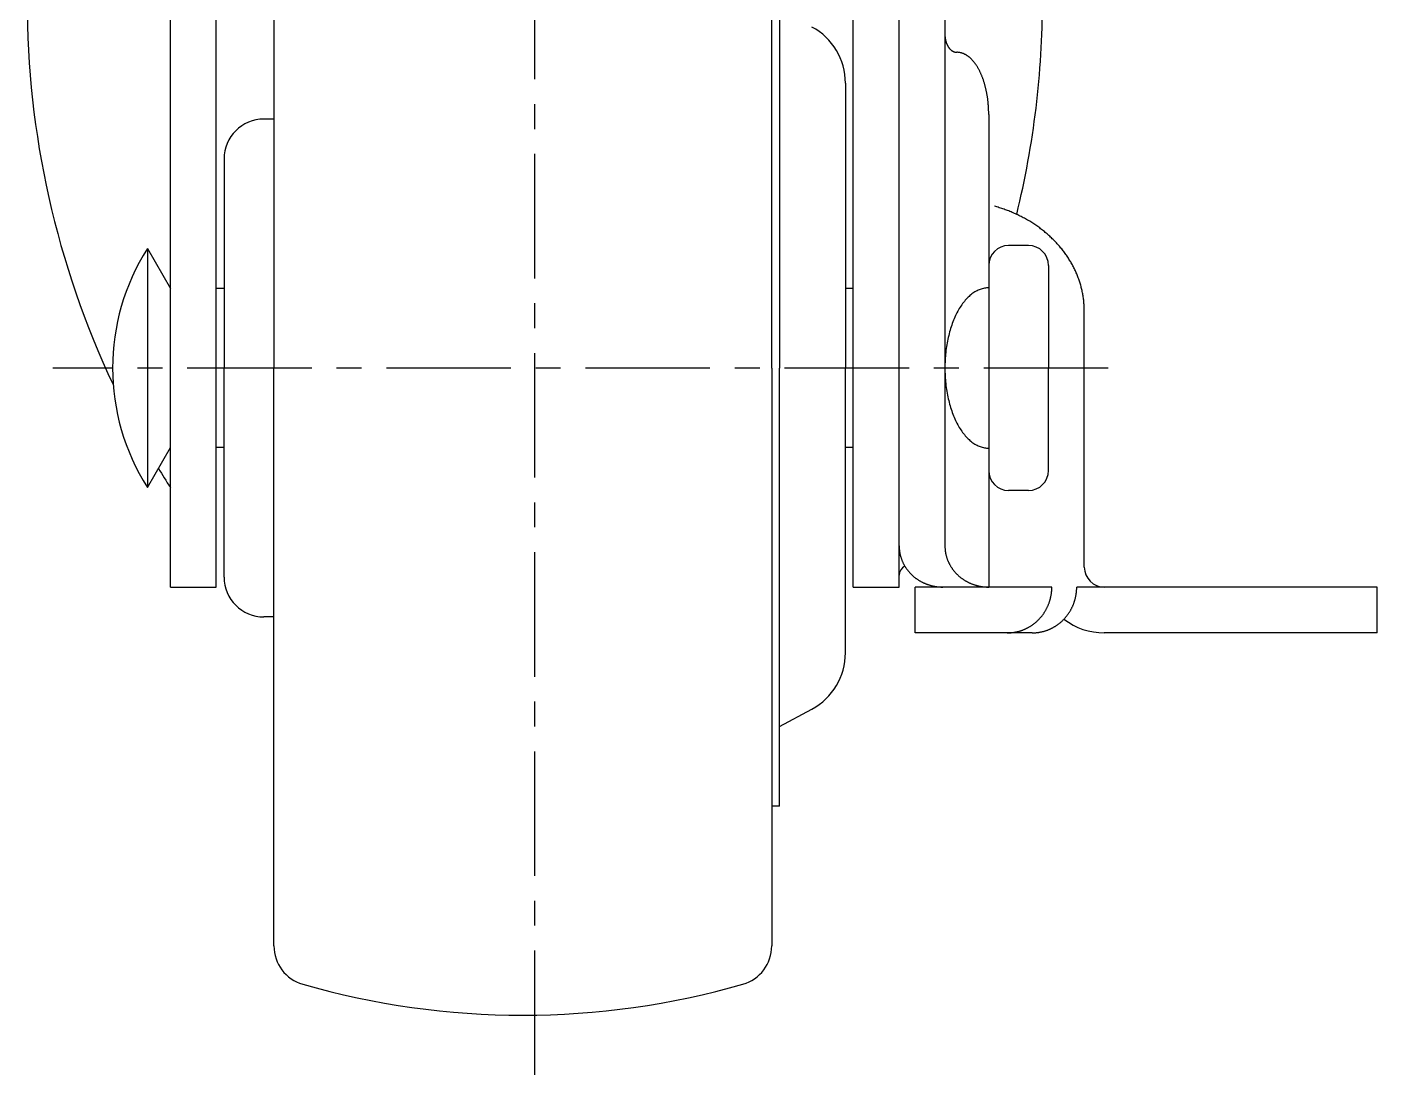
# Model space of a CAD drawing. Extents: x 12 to 224, y -20 to 262.
# Drawn here: x 32.9 to 100.7, y 37.2 to 89.9 of the extents above; entities that cross this region are included whole.
import ezdxf

# ---------------------------------------------------------------- set-up
doc = ezdxf.new("R2010")
doc.units = 0
doc.header["$LTSCALE"] = 5
doc.linetypes.add('CENTER', pattern=[2, 1.25, -0.25, 0.25, -0.25])
doc.layers.get('0').update_dxf_attribs({"linetype": 'CONTINUOUS'})
doc.layers.add('CENTER', color=1, linetype='CENTER')

msp = doc.modelspace()

# ---------------------------------------------------------------- linework, layer by layer
at = {"color": 7, "linetype": 'CONTINUOUS'}
for p, q in [((40.080038, 61.742984), (40.080038, 107.751842)), ((42.380038, 61.742984), (42.380038, 107.760594)), ((76.680038, 61.742984), (76.680038, 107.751842)), ((78.980038, 105.932857), (78.980038, 63.81383)), ((45.280038, 101.763526), (45.280038, 72.742984)), ((70.280038, 72.742984), (70.280038, 101.763526)), ((70.680038, 94.742984), (70.680038, 72.742984)), ((74.380038, 61.742984), (74.380038, 92.058338)), ((73.980038, 87.050883), (73.980038, 72.742984)), ((81.180038, 85.472984), (81.180038, 61.742984)), ((45.280038, 85.242984), (44.780038, 85.242984)), ((42.780038, 83.242984), (42.780038, 72.742984)), ((38.925337, 78.742984), (38.925337, 66.742984)), ((38.925337, 78.742984), (40.080038, 76.742984)), ((83.180038, 78.892984), (82.180038, 78.892984)), ((84.180038, 77.892984), (84.180038, 72.742984)), ((42.780038, 76.742984), (42.380038, 76.742984)), ((74.380038, 76.742984), (73.980038, 76.742984)), ((85.980038, 62.742984), (85.980038, 75.606625)), ((42.780038, 62.242984), (42.780038, 72.742984)), ((45.280038, 43.722442), (45.280038, 72.742984)), ((70.280038, 72.742984), (70.280038, 43.722442)), ((70.680038, 50.742984), (70.680038, 72.742984)), ((73.980038, 58.435085), (73.980038, 72.742984)), ((84.180038, 67.592984), (84.180038, 72.742984)), ((38.925337, 66.742984), (40.080038, 68.742984)), ((42.780038, 68.742984), (42.380038, 68.742984)), ((74.380038, 68.742984), (73.980038, 68.742984)), ((83.180038, 66.592984), (82.180038, 66.592984)), ((40.080038, 61.742984), (42.380038, 61.742984)), ((74.380038, 61.742984), (76.680038, 61.742984)), ((84.350038, 61.742984), (77.490038, 61.742984)), ((77.490038, 59.442984), (77.490038, 61.742984)), ((100.680038, 61.742984), (85.600038, 61.742984)), ((100.680038, 59.442984), (100.680038, 61.742984)), ((45.280038, 60.242984), (44.780038, 60.242984)), ((83.360038, 59.442984), (77.490038, 59.442984)), ((100.680038, 59.442984), (86.980038, 59.442984)), ((70.680038, 54.742984), (72.302323, 55.620365)), ((70.680038, 50.742984), (70.280038, 50.742984))]:
    msp.add_line(p, q, dxfattribs=at)
for points in [[(78.98, 89.4896, 0), (78.9801, 89.4786, 0), (78.9802, 89.4677, 0), (78.9804, 89.4567, 0), (78.9808, 89.4457, 0), (78.9812, 89.4348, 0), (78.9817, 89.4238, 0), (78.9823, 89.4129, 0), (78.9829, 89.402, 0), (78.9837, 89.3911, 0), (78.9846, 89.3802, 0), (78.9855, 89.3693, 0), (78.9865, 89.3584, 0), (78.9877, 89.3476, 0), (78.9889, 89.3368, 0), (78.9902, 89.326, 0), (78.9916, 89.3152, 0), (78.993, 89.3044, 0), (78.9946, 89.2937, 0), (78.9963, 89.283, 0), (78.998, 89.2724, 0), (78.9999, 89.2617, 0), (79.0018, 89.2511, 0), (79.0038, 89.2406, 0), (79.0059, 89.2301, 0), (79.0081, 89.2196, 0), (79.0103, 89.2091, 0), (79.0127, 89.1987, 0), (79.0151, 89.1884, 0), (79.0176, 89.1781, 0), (79.0202, 89.1678, 0), (79.0229, 89.1576, 0), (79.0257, 89.1474, 0), (79.0286, 89.1373, 0), (79.0315, 89.1273, 0), (79.0345, 89.1173, 0), (79.0376, 89.1073, 0), (79.0408, 89.0974, 0), (79.0441, 89.0876, 0), (79.0475, 89.0778, 0), (79.0509, 89.0681, 0), (79.0544, 89.0585, 0), (79.058, 89.0489, 0), (79.0617, 89.0394, 0), (79.0654, 89.0299, 0), (79.0692, 89.0205, 0), (79.0731, 89.0112, 0), (79.0771, 89.002, 0), (79.0812, 88.9928, 0), (79.0853, 88.9838, 0), (79.0895, 88.9748, 0), (79.0938, 88.9658, 0), (79.0981, 88.957, 0), (79.1025, 88.9482, 0), (79.107, 88.9395, 0), (79.1116, 88.9309, 0), (79.1162, 88.9224, 0), (79.1209, 88.9139, 0), (79.1257, 88.9056, 0), (79.1306, 88.8973, 0), (79.1355, 88.8891, 0), (79.1404, 88.881, 0), (79.1455, 88.8731, 0), (79.1506, 88.8652, 0), (79.1558, 88.8573, 0), (79.161, 88.8496, 0), (79.1663, 88.842, 0), (79.1717, 88.8345, 0), (79.1771, 88.8271, 0), (79.1826, 88.8198, 0), (79.1881, 88.8125, 0), (79.1937, 88.8054, 0), (79.1994, 88.7984, 0), (79.2051, 88.7915, 0), (79.2109, 88.7847, 0), (79.2167, 88.778, 0), (79.2226, 88.7714, 0), (79.2286, 88.7649, 0), (79.2346, 88.7586, 0), (79.2406, 88.7523, 0), (79.2467, 88.7461, 0), (79.2528, 88.7401, 0), (79.259, 88.7342, 0), (79.2653, 88.7284, 0), (79.2716, 88.7227, 0), (79.2779, 88.7171, 0), (79.2843, 88.7116, 0), (79.2907, 88.7063, 0), (79.2972, 88.701, 0), (79.3037, 88.6959, 0), (79.3103, 88.6909, 0), (79.3169, 88.6861, 0), (79.3235, 88.6813, 0), (79.3302, 88.6767, 0), (79.3369, 88.6722, 0), (79.3436, 88.6678, 0), (79.3504, 88.6635, 0), (79.3572, 88.6594, 0), (79.3641, 88.6554, 0), (79.371, 88.6515, 0), (79.3779, 88.6477, 0), (79.3849, 88.6441, 0), (79.3918, 88.6406, 0), (79.3988, 88.6372, 0), (79.4059, 88.634, 0), (79.4129, 88.6308, 0), (79.42, 88.6278, 0), (79.4271, 88.625, 0), (79.4342, 88.6222, 0), (79.4414, 88.6196, 0), (79.4486, 88.6172, 0), (79.4558, 88.6148, 0), (79.463, 88.6126, 0), (79.4702, 88.6106, 0), (79.4775, 88.6086, 0), (79.4847, 88.6068, 0), (79.492, 88.6051, 0), (79.4993, 88.6036, 0), (79.5066, 88.6022, 0), (79.5139, 88.6009, 0), (79.5212, 88.5998, 0), (79.5286, 88.5987, 0), (79.5359, 88.5979, 0), (79.5432, 88.5971, 0), (79.5506, 88.5965, 0), (79.558, 88.5961, 0), (79.5653, 88.5957, 0), (79.5727, 88.5955, 0), (79.58, 88.5955, 0)], [(81.18, 85.473, 0), (81.1799, 85.5113, 0), (81.1796, 85.5496, 0), (81.179, 85.5879, 0), (81.1781, 85.6262, 0), (81.177, 85.6645, 0), (81.1757, 85.7027, 0), (81.1741, 85.7409, 0), (81.1723, 85.779, 0), (81.1703, 85.8171, 0), (81.168, 85.8552, 0), (81.1655, 85.8932, 0), (81.1627, 85.9311, 0), (81.1597, 85.969, 0), (81.1565, 86.0068, 0), (81.153, 86.0445, 0), (81.1493, 86.0821, 0), (81.1453, 86.1197, 0), (81.1412, 86.1571, 0), (81.1367, 86.1945, 0), (81.1321, 86.2317, 0), (81.1272, 86.2688, 0), (81.1221, 86.3058, 0), (81.1167, 86.3427, 0), (81.1111, 86.3794, 0), (81.1053, 86.416, 0), (81.0993, 86.4524, 0), (81.093, 86.4888, 0), (81.0865, 86.5249, 0), (81.0798, 86.5609, 0), (81.0728, 86.5967, 0), (81.0656, 86.6324, 0), (81.0582, 86.6679, 0), (81.0506, 86.7032, 0), (81.0428, 86.7383, 0), (81.0347, 86.7733, 0), (81.0264, 86.808, 0), (81.0179, 86.8425, 0), (81.0092, 86.8769, 0), (81.0003, 86.911, 0), (80.9911, 86.9449, 0), (80.9817, 86.9786, 0), (80.9722, 87.012, 0), (80.9624, 87.0453, 0), (80.9524, 87.0783, 0), (80.9422, 87.111, 0), (80.9318, 87.1435, 0), (80.9212, 87.1757, 0), (80.9104, 87.2077, 0), (80.8994, 87.2395, 0), (80.8882, 87.2709, 0), (80.8768, 87.3021, 0), (80.8652, 87.333, 0), (80.8534, 87.3637, 0), (80.8414, 87.394, 0), (80.8292, 87.4241, 0), (80.8169, 87.4539, 0), (80.8043, 87.4833, 0), (80.7916, 87.5125, 0), (80.7787, 87.5414, 0), (80.7656, 87.5699, 0), (80.7523, 87.5981, 0), (80.7388, 87.6261, 0), (80.7252, 87.6536, 0), (80.7114, 87.6809, 0), (80.6974, 87.7078, 0), (80.6833, 87.7344, 0), (80.669, 87.7607, 0), (80.6545, 87.7866, 0), (80.6399, 87.8121, 0), (80.6251, 87.8373, 0), (80.6102, 87.8622, 0), (80.5951, 87.8867, 0), (80.5798, 87.9108, 0), (80.5644, 87.9346, 0), (80.5489, 87.958, 0), (80.5332, 87.981, 0), (80.5173, 88.0036, 0), (80.5013, 88.0259, 0), (80.4852, 88.0477, 0), (80.469, 88.0692, 0), (80.4526, 88.0903, 0), (80.436, 88.111, 0), (80.4194, 88.1313, 0), (80.4026, 88.1512, 0), (80.3857, 88.1707, 0), (80.3687, 88.1898, 0), (80.3515, 88.2085, 0), (80.3343, 88.2268, 0), (80.3169, 88.2446, 0), (80.2994, 88.262, 0), (80.2818, 88.2791, 0), (80.2641, 88.2957, 0), (80.2463, 88.3118, 0), (80.2284, 88.3276, 0), (80.2104, 88.3429, 0), (80.1923, 88.3578, 0), (80.1741, 88.3722, 0), (80.1559, 88.3862, 0), (80.1375, 88.3998, 0), (80.1191, 88.4129, 0), (80.1005, 88.4256, 0), (80.0819, 88.4379, 0), (80.0632, 88.4497, 0), (80.0445, 88.461, 0), (80.0257, 88.4719, 0), (80.0068, 88.4823, 0), (79.9878, 88.4923, 0), (79.9688, 88.5019, 0), (79.9497, 88.511, 0), (79.9306, 88.5196, 0), (79.9114, 88.5277, 0), (79.8922, 88.5355, 0), (79.8729, 88.5427, 0), (79.8536, 88.5495, 0), (79.8342, 88.5558, 0), (79.8148, 88.5617, 0), (79.7954, 88.567, 0), (79.7759, 88.572, 0), (79.7564, 88.5764, 0), (79.7369, 88.5804, 0), (79.7173, 88.5839, 0), (79.6977, 88.587, 0), (79.6782, 88.5896, 0), (79.6585, 88.5917, 0), (79.6389, 88.5933, 0), (79.6193, 88.5945, 0), (79.5997, 88.5952, 0), (79.58, 88.5955, 0)], [(85.98, 75.6066, 0), (85.9797, 75.6609, 0), (85.9788, 75.7151, 0), (85.9772, 75.7693, 0), (85.975, 75.8236, 0), (85.9722, 75.8777, 0), (85.9687, 75.9319, 0), (85.9646, 75.986, 0), (85.9599, 76.0401, 0), (85.9546, 76.0942, 0), (85.9486, 76.1482, 0), (85.942, 76.2022, 0), (85.9348, 76.2561, 0), (85.927, 76.3099, 0), (85.9185, 76.3637, 0), (85.9094, 76.4174, 0), (85.8997, 76.471, 0), (85.8894, 76.5245, 0), (85.8784, 76.578, 0), (85.8668, 76.6313, 0), (85.8546, 76.6846, 0), (85.8418, 76.7378, 0), (85.8284, 76.7908, 0), (85.8144, 76.8437, 0), (85.7997, 76.8965, 0), (85.7844, 76.9492, 0), (85.7686, 77.0018, 0), (85.7521, 77.0542, 0), (85.735, 77.1065, 0), (85.7173, 77.1586, 0), (85.699, 77.2106, 0), (85.6801, 77.2625, 0), (85.6606, 77.3141, 0), (85.6405, 77.3657, 0), (85.6198, 77.417, 0), (85.5985, 77.4682, 0), (85.5766, 77.5192, 0), (85.5542, 77.57, 0), (85.5311, 77.6206, 0), (85.5074, 77.671, 0), (85.4832, 77.7212, 0), (85.4584, 77.7713, 0), (85.433, 77.8211, 0), (85.407, 77.8707, 0), (85.3805, 77.9201, 0), (85.3534, 77.9692, 0), (85.3257, 78.0182, 0), (85.2975, 78.0669, 0), (85.2687, 78.1153, 0), (85.2393, 78.1635, 0), (85.2094, 78.2115, 0), (85.1789, 78.2593, 0), (85.1478, 78.3067, 0), (85.1162, 78.3539, 0), (85.0841, 78.4009, 0), (85.0514, 78.4476, 0), (85.0182, 78.494, 0), (84.9845, 78.5401, 0), (84.9502, 78.5859, 0), (84.9154, 78.6315, 0), (84.88, 78.6768, 0), (84.8442, 78.7218, 0), (84.8078, 78.7664, 0), (84.7709, 78.8108, 0), (84.7335, 78.8549, 0), (84.6956, 78.8986, 0), (84.6571, 78.942, 0), (84.6182, 78.9852, 0), (84.5788, 79.0279, 0), (84.5389, 79.0704, 0), (84.4984, 79.1125, 0), (84.4576, 79.1543, 0), (84.4162, 79.1958, 0), (84.3743, 79.2369, 0), (84.332, 79.2776, 0), (84.2892, 79.318, 0), (84.2459, 79.3581, 0), (84.2022, 79.3977, 0), (84.158, 79.4371, 0), (84.1133, 79.476, 0), (84.0682, 79.5146, 0), (84.0227, 79.5528, 0), (83.9767, 79.5906, 0), (83.9303, 79.628, 0), (83.8835, 79.6651, 0), (83.8362, 79.7017, 0), (83.7885, 79.738, 0), (83.7404, 79.7739, 0), (83.6918, 79.8093, 0), (83.6429, 79.8444, 0), (83.5935, 79.8791, 0), (83.5438, 79.9133, 0), (83.4937, 79.9471, 0), (83.4431, 79.9806, 0), (83.3922, 80.0136, 0), (83.3409, 80.0461, 0), (83.2893, 80.0783, 0), (83.2372, 80.11, 0), (83.1848, 80.1413, 0), (83.1321, 80.1721, 0), (83.0789, 80.2025, 0), (83.0255, 80.2325, 0), (82.9717, 80.262, 0), (82.9175, 80.291, 0), (82.863, 80.3197, 0), (82.8082, 80.3478, 0), (82.7531, 80.3755, 0), (82.6976, 80.4028, 0), (82.6418, 80.4296, 0), (82.5857, 80.4559, 0), (82.5294, 80.4818, 0), (82.4727, 80.5071, 0), (82.4157, 80.5321, 0), (82.3584, 80.5565, 0), (82.3009, 80.5805, 0), (82.2431, 80.604, 0), (82.185, 80.627, 0), (82.1267, 80.6495, 0), (82.0681, 80.6715, 0), (82.0092, 80.6931, 0), (81.9501, 80.7142, 0), (81.8907, 80.7347, 0), (81.8312, 80.7548, 0), (81.7713, 80.7744, 0), (81.7113, 80.7935, 0), (81.651, 80.8121, 0), (81.5906, 80.8302, 0), (81.5299, 80.8478, 0), (81.469, 80.8648, 0)], [(81.18, 76.7676, 0), (81.126, 76.7663, 0), (81.0721, 76.7627, 0), (81.0182, 76.7567, 0), (80.9644, 76.7482, 0), (80.9107, 76.7373, 0), (80.8572, 76.724, 0), (80.8039, 76.7083, 0), (80.7508, 76.6902, 0), (80.698, 76.6698, 0), (80.6455, 76.6469, 0), (80.5933, 76.6218, 0), (80.5414, 76.5943, 0), (80.4899, 76.5644, 0), (80.4389, 76.5323, 0), (80.3883, 76.4979, 0), (80.3381, 76.4612, 0), (80.2885, 76.4223, 0), (80.2394, 76.3812, 0), (80.1909, 76.3378, 0), (80.143, 76.2923, 0), (80.0957, 76.2447, 0), (80.049, 76.195, 0), (80.003, 76.1432, 0), (79.9578, 76.0893, 0), (79.9133, 76.0334, 0), (79.8695, 75.9756, 0), (79.8265, 75.9157, 0), (79.7844, 75.854, 0), (79.7431, 75.7904, 0), (79.7026, 75.725, 0), (79.663, 75.6578, 0), (79.6244, 75.5888, 0), (79.5867, 75.5181, 0), (79.5499, 75.4457, 0), (79.5142, 75.3717, 0), (79.4794, 75.2961, 0), (79.4457, 75.219, 0), (79.413, 75.1404, 0), (79.3813, 75.0604, 0), (79.3508, 74.9789, 0), (79.3214, 74.8961, 0), (79.293, 74.812, 0), (79.2658, 74.7267, 0), (79.2398, 74.6402, 0), (79.2149, 74.5525, 0), (79.1913, 74.4637, 0), (79.1688, 74.3739, 0), (79.1475, 74.2831, 0), (79.1275, 74.1914, 0), (79.1086, 74.0988, 0), (79.0911, 74.0054, 0), (79.0748, 73.9113, 0), (79.0597, 73.8164, 0), (79.046, 73.7209, 0), (79.0335, 73.6248, 0), (79.0223, 73.5281, 0), (79.0124, 73.431, 0), (79.0038, 73.3335, 0), (78.9966, 73.2356, 0), (78.9906, 73.1375, 0), (78.986, 73.0391, 0), (78.9827, 72.9405, 0), (78.9807, 72.8418, 0), (78.98, 72.743, 0), (78.9807, 72.6442, 0), (78.9827, 72.5455, 0), (78.986, 72.4469, 0), (78.9906, 72.3485, 0), (78.9966, 72.2503, 0), (79.0038, 72.1525, 0), (79.0124, 72.0549, 0), (79.0223, 71.9578, 0), (79.0335, 71.8612, 0), (79.046, 71.7651, 0), (79.0597, 71.6696, 0), (79.0748, 71.5747, 0), (79.0911, 71.4805, 0), (79.1086, 71.3871, 0), (79.1275, 71.2946, 0), (79.1475, 71.2028, 0), (79.1688, 71.1121, 0), (79.1913, 71.0223, 0), (79.2149, 70.9335, 0), (79.2398, 70.8458, 0), (79.2658, 70.7593, 0), (79.293, 70.6739, 0), (79.3214, 70.5898, 0), (79.3508, 70.507, 0), (79.3813, 70.4256, 0), (79.413, 70.3455, 0), (79.4457, 70.2669, 0), (79.4794, 70.1898, 0), (79.5142, 70.1142, 0), (79.5499, 70.0402, 0), (79.5867, 69.9679, 0), (79.6244, 69.8972, 0), (79.663, 69.8282, 0), (79.7026, 69.761, 0), (79.7431, 69.6955, 0), (79.7844, 69.6319, 0), (79.8265, 69.5702, 0), (79.8695, 69.5104, 0), (79.9133, 69.4526, 0), (79.9578, 69.3967, 0), (80.003, 69.3428, 0), (80.049, 69.291, 0), (80.0957, 69.2413, 0), (80.143, 69.1936, 0), (80.1909, 69.1481, 0), (80.2394, 69.1048, 0), (80.2885, 69.0637, 0), (80.3381, 69.0248, 0), (80.3883, 68.9881, 0), (80.4389, 68.9537, 0), (80.4899, 68.9215, 0), (80.5414, 68.8917, 0), (80.5933, 68.8642, 0), (80.6455, 68.839, 0), (80.698, 68.8162, 0), (80.7508, 68.7957, 0), (80.8039, 68.7777, 0), (80.8572, 68.762, 0), (80.9107, 68.7487, 0), (80.9644, 68.7378, 0), (81.0182, 68.7293, 0), (81.0721, 68.7233, 0), (81.126, 68.7196, 0), (81.18, 68.7184, 0)], [(76.68, 63.8138, 0), (76.6802, 63.7884, 0), (76.6807, 63.763, 0), (76.6815, 63.7376, 0), (76.6827, 63.7122, 0), (76.6842, 63.6868, 0), (76.686, 63.6615, 0), (76.6882, 63.6362, 0), (76.6906, 63.6109, 0), (76.6934, 63.5856, 0), (76.6966, 63.5603, 0), (76.7001, 63.5351, 0), (76.7038, 63.51, 0), (76.708, 63.4849, 0), (76.7124, 63.4598, 0), (76.7172, 63.4348, 0), (76.7223, 63.4098, 0), (76.7277, 63.3849, 0), (76.7335, 63.3601, 0), (76.7396, 63.3353, 0), (76.746, 63.3107, 0), (76.7527, 63.286, 0), (76.7597, 63.2615, 0), (76.7671, 63.2371, 0), (76.7748, 63.2127, 0), (76.7828, 63.1884, 0), (76.7911, 63.1642, 0), (76.7997, 63.1402, 0), (76.8086, 63.1162, 0), (76.8179, 63.0923, 0), (76.8275, 63.0685, 0), (76.8373, 63.0449, 0), (76.8475, 63.0214, 0), (76.858, 62.9979, 0), (76.8688, 62.9746, 0), (76.8799, 62.9515, 0), (76.8913, 62.9284, 0), (76.903, 62.9055, 0), (76.9149, 62.8828, 0), (76.9272, 62.8601, 0), (76.9398, 62.8376, 0), (76.9527, 62.8153, 0), (76.9658, 62.7931, 0), (76.9793, 62.7711, 0), (76.993, 62.7492, 0), (77.0071, 62.7275, 0), (77.0214, 62.7059, 0), (77.0359, 62.6845, 0), (77.0508, 62.6633, 0), (77.0659, 62.6423, 0), (77.0814, 62.6214, 0), (77.097, 62.6007, 0), (77.113, 62.5802, 0), (77.1292, 62.5599, 0), (77.1457, 62.5398, 0), (77.1624, 62.5198, 0), (77.1794, 62.5001, 0), (77.1967, 62.4806, 0), (77.2142, 62.4612, 0), (77.2319, 62.4421, 0), (77.2499, 62.4231, 0), (77.2682, 62.4044, 0), (77.2867, 62.3859, 0), (77.3054, 62.3676, 0), (77.3244, 62.3495, 0), (77.3436, 62.3317, 0), (77.363, 62.314, 0), (77.3827, 62.2966, 0), (77.4026, 62.2794, 0), (77.4227, 62.2625, 0), (77.4431, 62.2458, 0), (77.4636, 62.2293, 0), (77.4844, 62.213, 0), (77.5053, 62.197, 0), (77.5265, 62.1813, 0), (77.5479, 62.1658, 0), (77.5695, 62.1505, 0), (77.5913, 62.1355, 0), (77.6133, 62.1207, 0), (77.6354, 62.1062, 0), (77.6578, 62.092, 0), (77.6803, 62.078, 0), (77.703, 62.0643, 0), (77.7259, 62.0508, 0), (77.749, 62.0376, 0), (77.7723, 62.0247, 0), (77.7957, 62.012, 0), (77.8192, 61.9996, 0), (77.843, 61.9875, 0), (77.8669, 61.9757, 0), (77.8909, 61.9641, 0), (77.9151, 61.9528, 0), (77.9394, 61.9418, 0), (77.9639, 61.9311, 0), (77.9885, 61.9206, 0), (78.0133, 61.9105, 0), (78.0381, 61.9006, 0), (78.0631, 61.891, 0), (78.0883, 61.8817, 0), (78.1135, 61.8727, 0), (78.1389, 61.864, 0), (78.1644, 61.8556, 0), (78.1899, 61.8475, 0), (78.2156, 61.8397, 0), (78.2414, 61.8322, 0), (78.2673, 61.8249, 0), (78.2933, 61.818, 0), (78.3193, 61.8114, 0), (78.3455, 61.805, 0), (78.3717, 61.799, 0), (78.398, 61.7933, 0), (78.4244, 61.7879, 0), (78.4508, 61.7828, 0), (78.4774, 61.778, 0), (78.5039, 61.7735, 0), (78.5306, 61.7693, 0), (78.5572, 61.7654, 0), (78.584, 61.7618, 0), (78.6107, 61.7586, 0), (78.6375, 61.7556, 0), (78.6644, 61.753, 0), (78.6913, 61.7506, 0), (78.7182, 61.7486, 0), (78.7451, 61.7469, 0), (78.7721, 61.7455, 0), (78.7991, 61.7444, 0), (78.826, 61.7436, 0), (78.853, 61.7431, 0), (78.88, 61.743, 0)], [(78.98, 63.8138, 0), (78.9802, 63.7884, 0), (78.9807, 63.763, 0), (78.9815, 63.7376, 0), (78.9827, 63.7122, 0), (78.9842, 63.6868, 0), (78.986, 63.6615, 0), (78.9882, 63.6362, 0), (78.9906, 63.6109, 0), (78.9934, 63.5856, 0), (78.9966, 63.5603, 0), (79.0001, 63.5351, 0), (79.0038, 63.51, 0), (79.008, 63.4849, 0), (79.0124, 63.4598, 0), (79.0172, 63.4348, 0), (79.0223, 63.4098, 0), (79.0277, 63.3849, 0), (79.0335, 63.3601, 0), (79.0396, 63.3353, 0), (79.046, 63.3107, 0), (79.0527, 63.286, 0), (79.0597, 63.2615, 0), (79.0671, 63.2371, 0), (79.0748, 63.2127, 0), (79.0828, 63.1884, 0), (79.0911, 63.1642, 0), (79.0997, 63.1402, 0), (79.1086, 63.1162, 0), (79.1179, 63.0923, 0), (79.1275, 63.0685, 0), (79.1373, 63.0449, 0), (79.1475, 63.0214, 0), (79.158, 62.9979, 0), (79.1688, 62.9746, 0), (79.1799, 62.9515, 0), (79.1913, 62.9284, 0), (79.203, 62.9055, 0), (79.2149, 62.8828, 0), (79.2272, 62.8601, 0), (79.2398, 62.8376, 0), (79.2527, 62.8153, 0), (79.2658, 62.7931, 0), (79.2793, 62.7711, 0), (79.293, 62.7492, 0), (79.3071, 62.7275, 0), (79.3214, 62.7059, 0), (79.3359, 62.6845, 0), (79.3508, 62.6633, 0), (79.3659, 62.6423, 0), (79.3814, 62.6214, 0), (79.397, 62.6007, 0), (79.413, 62.5802, 0), (79.4292, 62.5599, 0), (79.4457, 62.5398, 0), (79.4624, 62.5198, 0), (79.4794, 62.5001, 0), (79.4967, 62.4806, 0), (79.5142, 62.4612, 0), (79.5319, 62.4421, 0), (79.5499, 62.4231, 0), (79.5682, 62.4044, 0), (79.5867, 62.3859, 0), (79.6054, 62.3676, 0), (79.6244, 62.3495, 0), (79.6436, 62.3317, 0), (79.663, 62.314, 0), (79.6827, 62.2966, 0), (79.7026, 62.2794, 0), (79.7227, 62.2625, 0), (79.7431, 62.2458, 0), (79.7636, 62.2293, 0), (79.7844, 62.213, 0), (79.8053, 62.197, 0), (79.8265, 62.1813, 0), (79.8479, 62.1658, 0), (79.8695, 62.1505, 0), (79.8913, 62.1355, 0), (79.9133, 62.1207, 0), (79.9354, 62.1062, 0), (79.9578, 62.092, 0), (79.9803, 62.078, 0), (80.003, 62.0643, 0), (80.0259, 62.0508, 0), (80.049, 62.0376, 0), (80.0723, 62.0247, 0), (80.0957, 62.012, 0), (80.1192, 61.9996, 0), (80.143, 61.9875, 0), (80.1669, 61.9757, 0), (80.1909, 61.9641, 0), (80.2151, 61.9528, 0), (80.2394, 61.9418, 0), (80.2639, 61.9311, 0), (80.2885, 61.9206, 0), (80.3133, 61.9105, 0), (80.3381, 61.9006, 0), (80.3631, 61.891, 0), (80.3883, 61.8817, 0), (80.4135, 61.8727, 0), (80.4389, 61.864, 0), (80.4644, 61.8556, 0), (80.4899, 61.8475, 0), (80.5156, 61.8397, 0), (80.5414, 61.8322, 0), (80.5673, 61.8249, 0), (80.5933, 61.818, 0), (80.6193, 61.8114, 0), (80.6455, 61.805, 0), (80.6717, 61.799, 0), (80.698, 61.7933, 0), (80.7244, 61.7879, 0), (80.7508, 61.7828, 0), (80.7774, 61.778, 0), (80.8039, 61.7735, 0), (80.8306, 61.7693, 0), (80.8572, 61.7654, 0), (80.884, 61.7618, 0), (80.9107, 61.7586, 0), (80.9375, 61.7556, 0), (80.9644, 61.753, 0), (80.9913, 61.7506, 0), (81.0182, 61.7486, 0), (81.0451, 61.7469, 0), (81.0721, 61.7455, 0), (81.0991, 61.7444, 0), (81.126, 61.7436, 0), (81.153, 61.7431, 0), (81.18, 61.743, 0)], [(82.11, 59.443, 0), (82.1375, 59.4432, 0), (82.165, 59.4437, 0), (82.1925, 59.4445, 0), (82.2199, 59.4458, 0), (82.2474, 59.4473, 0), (82.2748, 59.4492, 0), (82.3022, 59.4515, 0), (82.3296, 59.4541, 0), (82.3569, 59.457, 0), (82.3842, 59.4603, 0), (82.4115, 59.4639, 0), (82.4387, 59.4679, 0), (82.4659, 59.4722, 0), (82.493, 59.4768, 0), (82.52, 59.4818, 0), (82.547, 59.4872, 0), (82.574, 59.4929, 0), (82.6008, 59.4989, 0), (82.6276, 59.5052, 0), (82.6543, 59.5119, 0), (82.6809, 59.5189, 0), (82.7075, 59.5263, 0), (82.7339, 59.534, 0), (82.7603, 59.542, 0), (82.7865, 59.5504, 0), (82.8127, 59.5591, 0), (82.8387, 59.5681, 0), (82.8647, 59.5774, 0), (82.8905, 59.5871, 0), (82.9162, 59.5971, 0), (82.9418, 59.6074, 0), (82.9672, 59.6181, 0), (82.9926, 59.629, 0), (83.0178, 59.6403, 0), (83.0428, 59.6519, 0), (83.0678, 59.6638, 0), (83.0925, 59.676, 0), (83.1172, 59.6886, 0), (83.1416, 59.7014, 0), (83.166, 59.7146, 0), (83.1901, 59.728, 0), (83.2141, 59.7418, 0), (83.238, 59.7558, 0), (83.2616, 59.7702, 0), (83.2851, 59.7849, 0), (83.3084, 59.7998, 0), (83.3316, 59.8151, 0), (83.3545, 59.8306, 0), (83.3773, 59.8464, 0), (83.3998, 59.8625, 0), (83.4222, 59.8789, 0), (83.4444, 59.8956, 0), (83.4664, 59.9126, 0), (83.4882, 59.9298, 0), (83.5097, 59.9473, 0), (83.5311, 59.9651, 0), (83.5522, 59.9831, 0), (83.5731, 60.0014, 0), (83.5938, 60.02, 0), (83.6143, 60.0388, 0), (83.6346, 60.0579, 0), (83.6546, 60.0772, 0), (83.6744, 60.0968, 0), (83.694, 60.1166, 0), (83.7133, 60.1367, 0), (83.7324, 60.157, 0), (83.7512, 60.1776, 0), (83.7698, 60.1984, 0), (83.7881, 60.2194, 0), (83.8062, 60.2407, 0), (83.824, 60.2622, 0), (83.8416, 60.2839, 0), (83.8589, 60.3058, 0), (83.8759, 60.328, 0), (83.8927, 60.3503, 0), (83.9092, 60.3729, 0), (83.9255, 60.3956, 0), (83.9414, 60.4186, 0), (83.9571, 60.4418, 0), (83.9725, 60.4652, 0), (83.9877, 60.4887, 0), (84.0025, 60.5125, 0), (84.0171, 60.5364, 0), (84.0314, 60.5605, 0), (84.0453, 60.5848, 0), (84.059, 60.6093, 0), (84.0724, 60.634, 0), (84.0855, 60.6588, 0), (84.0984, 60.6837, 0), (84.1109, 60.7089, 0), (84.1231, 60.7342, 0), (84.135, 60.7596, 0), (84.1466, 60.7852, 0), (84.1579, 60.8109, 0), (84.1689, 60.8368, 0), (84.1795, 60.8628, 0), (84.1899, 60.889, 0), (84.1999, 60.9152, 0), (84.2097, 60.9416, 0), (84.2191, 60.9681, 0), (84.2282, 60.9948, 0), (84.237, 61.0215, 0), (84.2454, 61.0484, 0), (84.2536, 61.0753, 0), (84.2614, 61.1024, 0), (84.2689, 61.1295, 0), (84.2761, 61.1568, 0), (84.2829, 61.1841, 0), (84.2894, 61.2116, 0), (84.2956, 61.2391, 0), (84.3015, 61.2666, 0), (84.307, 61.2943, 0), (84.3122, 61.322, 0), (84.3171, 61.3498, 0), (84.3216, 61.3776, 0), (84.3258, 61.4055, 0), (84.3297, 61.4334, 0), (84.3332, 61.4614, 0), (84.3364, 61.4895, 0), (84.3393, 61.5175, 0), (84.3418, 61.5457, 0), (84.344, 61.5738, 0), (84.3458, 61.6019, 0), (84.3473, 61.6301, 0), (84.3485, 61.6583, 0), (84.3494, 61.6865, 0), (84.3499, 61.7148, 0), (84.35, 61.743, 0)], [(83.36, 59.443, 0), (83.3875, 59.4432, 0), (83.415, 59.4437, 0), (83.4425, 59.4445, 0), (83.4699, 59.4458, 0), (83.4974, 59.4473, 0), (83.5248, 59.4492, 0), (83.5522, 59.4515, 0), (83.5796, 59.4541, 0), (83.6069, 59.457, 0), (83.6342, 59.4603, 0), (83.6615, 59.4639, 0), (83.6887, 59.4679, 0), (83.7159, 59.4722, 0), (83.743, 59.4768, 0), (83.77, 59.4818, 0), (83.797, 59.4872, 0), (83.824, 59.4929, 0), (83.8508, 59.4989, 0), (83.8776, 59.5052, 0), (83.9043, 59.5119, 0), (83.9309, 59.5189, 0), (83.9575, 59.5263, 0), (83.9839, 59.534, 0), (84.0103, 59.542, 0), (84.0365, 59.5504, 0), (84.0627, 59.5591, 0), (84.0887, 59.5681, 0), (84.1147, 59.5774, 0), (84.1405, 59.5871, 0), (84.1662, 59.5971, 0), (84.1918, 59.6074, 0), (84.2172, 59.6181, 0), (84.2426, 59.629, 0), (84.2678, 59.6403, 0), (84.2928, 59.6519, 0), (84.3178, 59.6638, 0), (84.3425, 59.676, 0), (84.3672, 59.6886, 0), (84.3916, 59.7014, 0), (84.416, 59.7146, 0), (84.4401, 59.728, 0), (84.4641, 59.7418, 0), (84.488, 59.7558, 0), (84.5116, 59.7702, 0), (84.5351, 59.7849, 0), (84.5584, 59.7998, 0), (84.5816, 59.8151, 0), (84.6045, 59.8306, 0), (84.6273, 59.8464, 0), (84.6498, 59.8625, 0), (84.6722, 59.8789, 0), (84.6944, 59.8956, 0), (84.7164, 59.9126, 0), (84.7382, 59.9298, 0), (84.7597, 59.9473, 0), (84.7811, 59.9651, 0), (84.8022, 59.9831, 0), (84.8231, 60.0014, 0), (84.8438, 60.02, 0), (84.8643, 60.0388, 0), (84.8846, 60.0579, 0), (84.9046, 60.0772, 0), (84.9244, 60.0968, 0), (84.944, 60.1166, 0), (84.9633, 60.1367, 0), (84.9824, 60.157, 0), (85.0012, 60.1776, 0), (85.0198, 60.1984, 0), (85.0381, 60.2194, 0), (85.0562, 60.2407, 0), (85.074, 60.2622, 0), (85.0916, 60.2839, 0), (85.1089, 60.3058, 0), (85.1259, 60.328, 0), (85.1427, 60.3503, 0), (85.1592, 60.3729, 0), (85.1755, 60.3956, 0), (85.1914, 60.4186, 0), (85.2071, 60.4418, 0), (85.2225, 60.4652, 0), (85.2377, 60.4887, 0), (85.2525, 60.5125, 0), (85.2671, 60.5364, 0), (85.2814, 60.5605, 0), (85.2953, 60.5848, 0), (85.309, 60.6093, 0), (85.3224, 60.634, 0), (85.3355, 60.6588, 0), (85.3484, 60.6837, 0), (85.3609, 60.7089, 0), (85.3731, 60.7342, 0), (85.385, 60.7596, 0), (85.3966, 60.7852, 0), (85.4079, 60.8109, 0), (85.4189, 60.8368, 0), (85.4295, 60.8628, 0), (85.4399, 60.889, 0), (85.4499, 60.9152, 0), (85.4597, 60.9416, 0), (85.4691, 60.9681, 0), (85.4782, 60.9948, 0), (85.487, 61.0215, 0), (85.4954, 61.0484, 0), (85.5036, 61.0753, 0), (85.5114, 61.1024, 0), (85.5189, 61.1295, 0), (85.5261, 61.1568, 0), (85.5329, 61.1841, 0), (85.5394, 61.2116, 0), (85.5456, 61.2391, 0), (85.5515, 61.2666, 0), (85.557, 61.2943, 0), (85.5622, 61.322, 0), (85.5671, 61.3498, 0), (85.5716, 61.3776, 0), (85.5758, 61.4055, 0), (85.5797, 61.4334, 0), (85.5832, 61.4614, 0), (85.5864, 61.4895, 0), (85.5893, 61.5175, 0), (85.5918, 61.5457, 0), (85.594, 61.5738, 0), (85.5958, 61.6019, 0), (85.5973, 61.6301, 0), (85.5985, 61.6583, 0), (85.5994, 61.6865, 0), (85.5999, 61.7148, 0), (85.6, 61.743, 0)]]:
    msp.add_polyline3d(points, dxfattribs=at)
for centre, radius, start, end in [((77.973007, 91.19098), 45.092969, 180, 205.317993), ((38.787069, 91.19098), 45.092969, 346.228789, 0), ((70.780038, 87.050883), 3.2, 0, 61.594139), ((44.780038, 83.242984), 2, 90, 180), ((48.366104, 72.742984), 11.186066, 147.562343, 212.437657), ((82.180038, 77.892984), 1, 90, 180), ((83.180038, 77.892984), 1, 0, 90), ((77.973007, 91.19098), 45.092969, 211.390393, 212.82503), ((82.180038, 67.592984), 1, 180, 270), ((83.180038, 67.592984), 1, 270, 0), ((77.180038, 62.333552), 0.5, 114.90243, 180), ((86.980038, 62.742984), 1, 180, 270), ((44.780038, 62.242984), 2, 180, 270), ((86.980038, 62.742984), 3.3, 232.258692, 270), ((70.780038, 58.435085), 3.2, 298.405861, 0), ((47.280038, 43.722442), 2, 180, 253.959558), ((68.280038, 43.722442), 2, 286.040442, 0), ((57.780038, 80.242984), 40, 253.959558, 286.040442)]:
    msp.add_arc(centre, radius, start, end, dxfattribs=at)
at = {"layer": 'CENTER', "color": 1, "linetype": 'CENTER'}
for p, q in [((58.380038, 37.242984), (58.380038, 172.442984)), ((87.180038, 72.742984), (34.180038, 72.742984))]:
    msp.add_line(p, q, dxfattribs=at)

doc.saveas('drawing.dxf')
